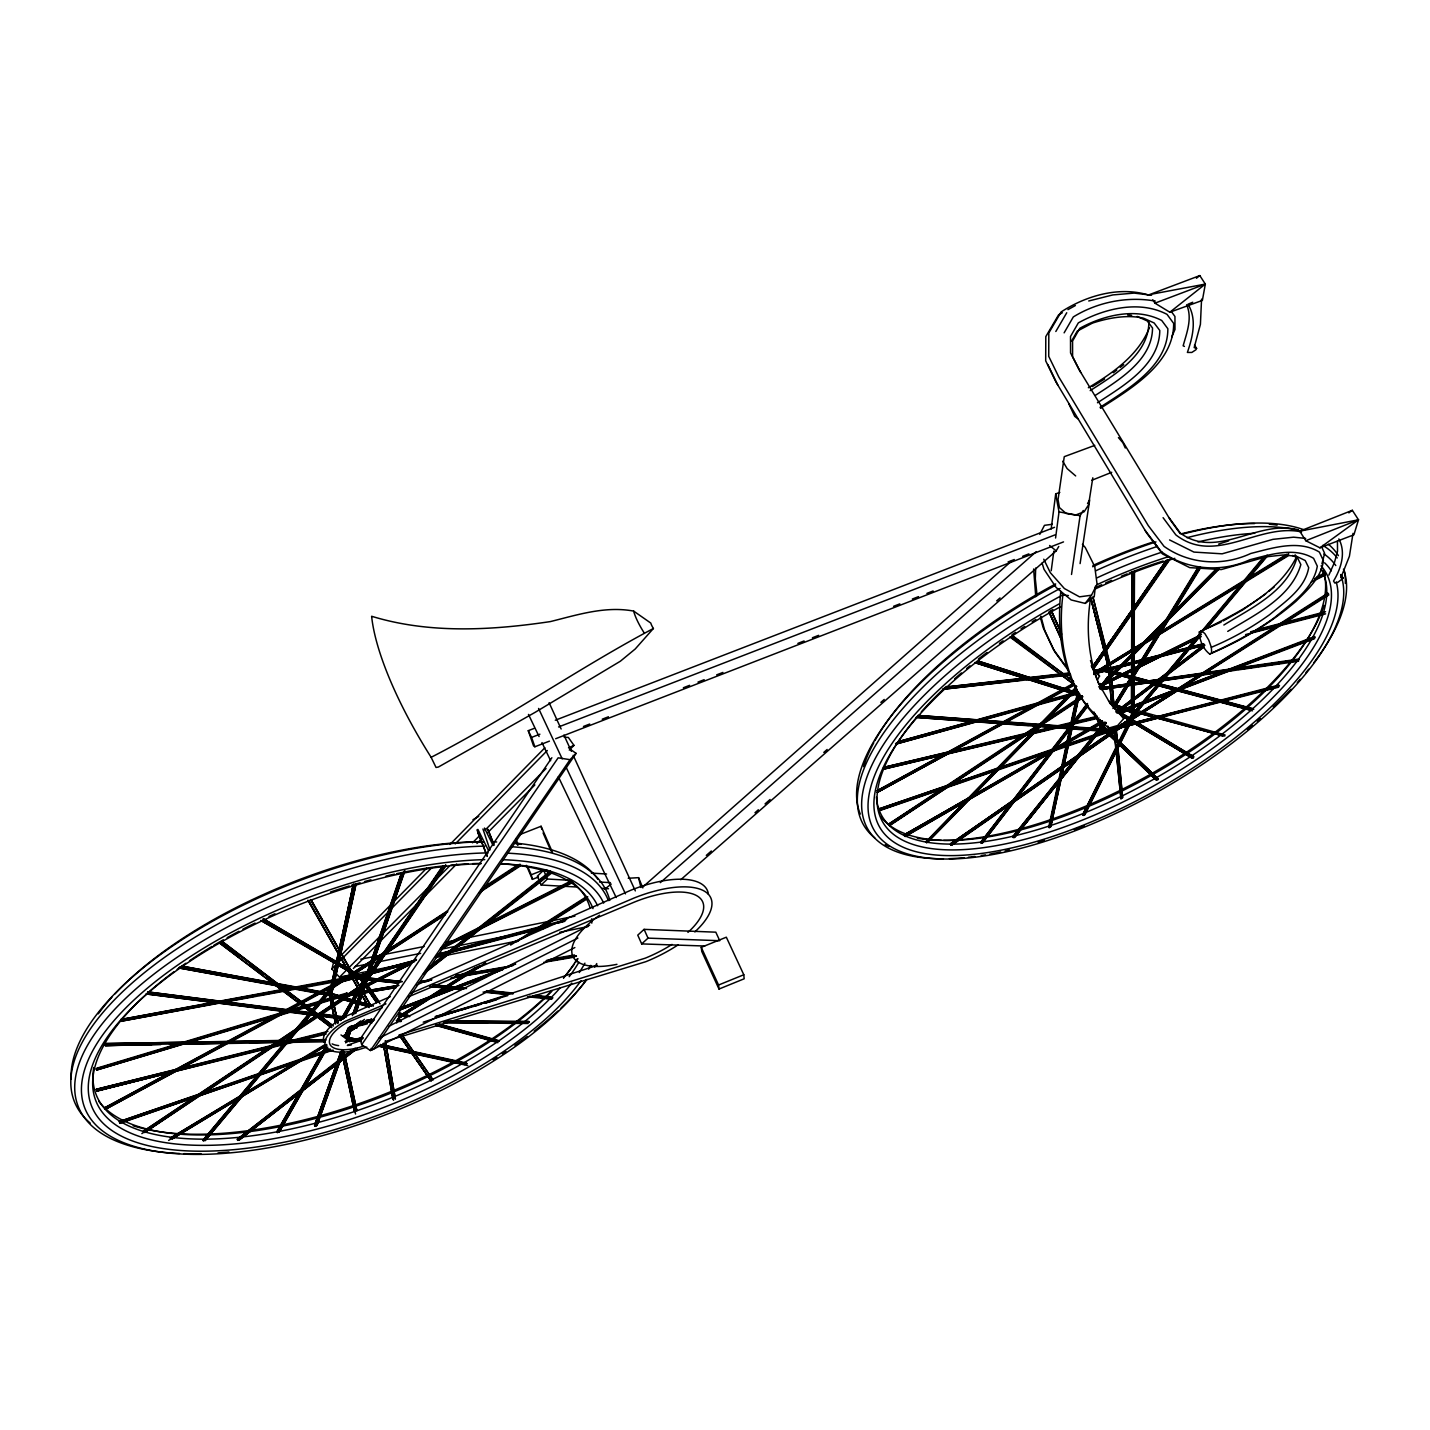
<?xml version="1.0" encoding="UTF-8"?>
<svg xmlns="http://www.w3.org/2000/svg" width="1430" height="1430" viewBox="0 0 1430 1430"><rect width="100%" height="100%" fill="white"/><g stroke="black" fill="none" stroke-linecap="round" stroke-linejoin="round"><path stroke-width="1.5" d="M1132.149 716.805L1132.167 571.589L1132.149 716.805L1133.847 715.608L1134.49 570.963M1134.276 572.232L1133.847 715.608L1133.078 715.036M1131.917 572.822L1131.362 716.233L1131.827 715.357M1133.275 690.511L1134.24 572.34M1033.622 568.997L1035.767 596.685M355.123 1026.4L356.696 1028.045L355.123 1026.4L349.403 1029.868M1035.678 568.05L1035.32 578.81L1037.09 595.577M346.024 1038.234L350.654 1028.188L345.72 1042.899L349.867 1032.943L347.579 1033.032L346.042 1038.269L347.579 1033.032L349.867 1032.943L346.829 1042.291M1097.275 716.43C1063.187 685.22 1056.252 635.242 1060.81 591.359L1062.901 595.005C1056.788 643.053 1067.727 697.983 1108.929 728.031L1117.634 725.528L1123.801 718.521L1108.536 700.664M282.747 1012.315L96.704 1068.246L97.061 1070.194L96.168 1069.014L285.821 1011.993M341.234 995.834L341.591 997.067L358.948 993.832M1353.012 533.354L1349.419 556.252L1340.875 577.684L1343.235 578.203L1338.033 582.189L1334.78 583.011L1333.546 581.063C1341.018 568.604 1346.202 552.641 1338.855 538.931M1095.416 586.246L1094.218 596.811L1085.173 603.406L1071.177 599.957L1056.109 587.444L1044.025 569.319L1042.077 563.045M1094.754 445.391L1064.26 456.671L1058.039 499.66L1059.416 507.561L1066.119 513.459L1075.575 515.05L1084.155 511.743L1088.57 504.79L1092.806 477.799M1051.175 529.046L1055.697 493.922L1059.844 492.331M1051.229 570.713L1053.839 551.104M1055.572 538.02L1059.022 511.886L1055.697 493.922M1090.643 598.044C1085.96 626.966 1087.962 657.282 1099.223 684.523M1071.517 574.467L1080.097 515.712L1083.279 510.492M1107.499 670.116L1107.66 668.99M1080.097 563.599L1089.66 500.071L1087.533 503.539M1169.829 312.223L1205.329 284.087L1149.506 294.598L1199.806 275.579L1205.329 284.087L1202.38 300.407L1169.829 312.223L1154.957 303.16L1152.777 299.746M1049.209 827.63L1077.469 694.676L1049.209 827.63L1050.746 826.665L1079.543 694.265M335.585 1023.934L328.489 990.311L330.777 989.9L338.231 954.847M339.643 948.304L353.174 885.081L339.071 949.735M1069.211 731.016L1048.887 826.308M1070.158 726.637L1077.684 691.709M1068.567 743.725L1050.746 826.665L1055.304 802.194M1069.497 739.364L1078.881 695.713M338.124 954.042L330.133 990.704L353.639 884.008L330.33 993.671L354.908 884.437M339.786 958.118L331.671 993.564L339.929 957.796M340.715 953.81L355.677 884.83L345.56 929.732M340.894 953.435L356.159 883.812M1056.252 797.851L1058.182 789.146M1059.147 784.802L1060.577 778.278M1061.543 773.934L1068.264 743.493M1069.211 739.149L1078.81 695.659M330.777 989.757L338.016 957.492M340.411 946.731L342.342 938.134M343.307 933.826L345.238 925.228M334.03 981.087L335.943 972.525M336.908 968.253L338.839 959.691M342.682 942.567L344.594 934.005M1121.031 711.604L1120.083 712.515L1119.815 710.656L1315.189 637.047L1121.031 711.604L1120.53 710.674L1314.438 636.565M1296.617 556.699C1277.955 594.54 1235.359 613.881 1199.305 632.006C1199.484 640.247 1203.041 648.934 1209.655 654.028C1240.954 640.98 1270.376 623.373 1296.081 601.226C1307.61 589.75 1321.302 577.809 1323.411 560.703L1319.389 552.087C1298.476 539.378 1272.629 548.048 1250.767 553.481C1222.668 566.512 1189.456 564.421 1164.038 546.367L1148.272 525.614L1058.754 376.912L1048.726 356.338L1048.816 332.94L1061.131 311.937C1086.335 295.599 1119.207 286.072 1148.63 295.063M345.506 976.44L339.5 977.19L331.921 969.04L333.333 963.284L337.998 958.529M1321.91 563.867L1324.645 553.339L1322.107 547.869M919.526 715.572L1111.736 730.194L1110.627 731.82L916.076 717.395L1028.51 725.403M362.755 1037.465L356.356 1039.324L355.873 1041.04L355.73 1039.145L362.773 1037.483M1299.745 531.156L1358.5 519.805L1353.924 534.766L1319.944 547.815L1305.804 540.719L1299.745 531.156L1352.333 510.313L1358.5 519.805L1319.944 547.815M1121.477 725.743L1122.014 727.477L880.058 810.47L879.468 808.451M345.828 1037.358L345.792 1035.856L347.776 1036.589L345.828 1037.358L349.403 1026.865M354.39 1012.172L401.562 873.569L353.103 1013.62M352.388 1015.604L401.508 872.693M356.41 1011.385L404.654 870.638M356.428 1011.511L404.69 871.496M1125.821 721.989L1127.394 723.365L1198.805 637.315M356.57 1008.668L404.654 870.62M315.101 1126.357L341.627 1050.853L315.101 1126.357L342.556 1051.247M316.316 1126.322L342.771 1051.247M315.172 1124.695L340.948 1051.783M340.823 1051.962L314.546 1125.535L340.787 1052.802M343.146 1051.872L316.977 1125.428L343.111 1052.695M348.384 1037.143L349.867 1032.943M316.423 1124.623L343.021 1051.694M121.246 1019.125L121.908 1021.395L120.871 1020.09M1157.746 779.958L1158.157 778.957L1103.174 726.654M1149.488 327.506C1138.691 355.015 1112.826 373.105 1088.337 387.727M105.177 1044.418L105.606 1043.471L325.879 1040.218L105.194 1045.562L105.177 1044.418L122.926 1044.132M1171.653 337.087L1174.977 329.508L1174.942 316.477L1171.474 311.722M1110.717 674.763L1090.607 597.561L1109.966 674.048L1112.433 673.387L1111.932 674.424M330.902 1050.12L119.977 1123.337L119.423 1121.209M1083.422 815.386L1132.399 715.411L1082.742 814.689L1083.422 815.386L1084.548 815.207L1135.492 713.07L1133.221 712.426L1135.492 713.07M1128.377 722.275L1082.742 814.689L1084.298 813.634L1118.332 745.942M1131.809 720.112L952.04 844.683L950.718 843.557L950.932 845.005L1075.396 758.526M1085.173 603.406L1091.483 595.22L1097.06 584.101L1094.737 566.566L1085.227 547.44L1082.421 544.312M1123.319 736.003L1131.327 720.077M1133.329 716.09L1135.331 712.104L1084.977 814.331L1084.298 813.634M1106.713 730.265L1118.761 726.654L1108.035 729.389L1107.946 731.302L1106.713 730.265L1115.275 728.085M260.85 920.491L365.079 980.211L365.633 979.121L263.138 918.704L364.954 978.352M365.079 980.211L365.633 979.121L263.227 919.865M1039.789 534.373L1044.472 525.328L1052.337 524.274M1194.479 345.059L1196.606 348.384L1195.855 349.796L1191.833 352.441L1187.383 352.441C1192.62 337.212 1197.16 319.301 1188.008 304.215L1192.745 302.248M1102.727 729.55L1102.905 731.123L1104.657 729.783L1100.135 719.701M351.673 1030.494L362.13 1022.253C360.861 1024.649 348.294 1032.853 351.029 1029.636M1097.632 679.482L1099.527 676.068L1091.179 665.88M277.384 1132.739L326.916 1045.294M341.216 1020.037L362.076 982.303L364.203 982.499M276.741 1132.06L325.969 1045.67M340.197 1020.698L362.076 982.303M327.095 1047.743L279.1 1132.203L327.774 1047.1M345.649 1015.121L353.281 1001.679M355.462 997.854L359.842 990.168L345.291 1015.371M344.362 1018.106L364.257 983.304L362.13 983.107L341.073 1019.858M1071.428 341.305L1077.255 331.117L1092.431 323.108A101.762 50.139 -32.1 0 1 1143.66 318.264L1154.135 322.966L1159.784 330.473C1159.462 364.972 1123.301 386.046 1097.454 402.76M1117.634 744.78L1122.586 797.672L1120.959 798.762L1114.953 740.508M276.776 1132.042L325.557 1046.939M278.528 1131.434L302.999 1088.891M305.233 1085.013L323.037 1054.071M1064.117 332.85L1073.322 316.924C1097.507 302.052 1127.305 296.099 1155.315 301.087M1055.823 331.492L1066.744 312.741M680.751 879.718L1056.18 550.872L1058.772 546.457M1112.915 708.511L1198.715 567.603M1113.362 705.92L1198.376 566.87M1115.579 706.027L1200.449 567.013M1114.453 707.993L1200.7 567.656M349.921 1039.86L349.814 1041.612L351.101 1039.503M1113.38 706.009L1198.608 567.513M1117.241 701.63L1131.291 678.857M1134.794 673.173L1189.814 583.994M1192.155 580.205L1200.342 566.924M361.808 986.468L443.3 866.062L368.797 974.545M368.69 974.617L442.084 866.848M364.972 983.876L445.66 865.186M569.587 748.802L576.076 753.36L374.159 1048.637L370.442 1050.567L361.719 1044.669L360.128 1039.11L551.873 757.739M364.99 983.876L445.57 866.276M361.719 1044.669L558.147 757.828L570.052 759.67L576.076 753.36M362.487 983.733L365.007 980.068M370.442 1050.567L570.052 759.67M365.651 981.194L431.896 885.116M434.398 881.488L445.642 865.168M1093.861 666.773L1167.792 559.577M1092.538 666.791L1131.934 609.984M1134.473 606.32L1166.254 560.489M1091.966 667.774L1166.326 560.417M1093.021 669.455L1130.755 614.882M1133.275 611.236L1168.507 560.31M1092.502 666.97L1131.791 610.682M1134.33 607.053L1164.753 563.474M1093.181 669.347L1130.236 616.276M1132.792 612.63L1171.116 557.718M1092.163 667.667L1167.649 559.648M1093.664 666.97L1103.799 652.491M1106.337 648.88L1130.433 614.507M1132.953 610.896L1168.453 560.256M1092.752 668.65L1168.882 560.006M1118.403 713.445L1124.874 711.908L1124.749 709.709M981.284 843.182L982.553 842.771L980.891 841.984L981.284 843.182L1087.622 704.132M1099.742 688.295L1107.553 677.051L1109.287 677.355M350.636 976.279L332.439 987.54L447.697 911.875M1049.477 752.734L980.587 842.52L1049.62 753.11M1052.176 749.231L1071.088 724.581M1073.787 721.06L1087.283 703.453M1100.796 685.864L1107.553 677.051M1013.566 802.302L982.553 842.771L1014.978 800.711M1017.606 797.01L1087.712 705.508M1105.247 682.646L1107.946 679.125L1105.229 682.611M1052.337 749.606L1087.515 704.025M1101.064 686.507L1107.821 677.731L1109.573 678.034L1101.458 688.563M1017.677 797.207L1087.944 706.08M981.856 842.109L1011.689 803.553M1017.105 796.546L1049.638 754.468M1052.355 750.965L1087.604 705.401M354.175 992.688L358.144 990.686L353.8 993.171L352.692 991.634L353.8 991.687M1076.772 759.133L1014.817 836.908L1105.748 723.795M1080.901 753.95L1104.3 724.563L1080.74 753.735M1103.656 722.847L1012.672 836.943L1105.14 722.061L1013.262 837.694L1106.194 722.525L1014.335 837.676M1014.227 836.139L1072.411 764.031M1103.209 670.044L1104.854 669.133L1103.317 671.028L1103.209 670.044L1109.662 671.796M1126.429 723.187L1200.449 634.223M1204.721 629.075L1264.513 557.217L1125.642 722.508L1264.049 556.52M1208.779 625.339L1267.195 555.215L1208.404 625.017M203.453 1141.176L284.677 1043.757M287.537 1040.325L308.916 1014.692M311.758 1011.278L331.724 987.344L287.305 1040.057M286.375 1043.328L205.008 1140.729L286.483 1043.829M289.235 1039.914L310.65 1014.281L300.461 1026.043M284.32 1042.971L202.792 1140.407L284.427 1043.471M287.18 1039.556L291.488 1034.426M294.348 1031.012L332.958 984.859M1127.573 722.847L1199.001 637.637M1207.563 627.413L1267.57 555.841M289.343 1040.414L310.775 1014.907M313.635 1011.511L336.515 984.305M1126.786 722.15L1132.506 715.34M1136.814 710.227L1161.16 681.252M1165.45 676.14L1198.376 636.94M204.347 1139.978L235.914 1102.566M240.204 1097.471L258.866 1075.36M263.174 1070.266L286.125 1043.042M288.985 1039.646L297.601 1029.439M1131.255 709.691L1130.433 710.656L1129.039 709.602L1130.969 708.69L1225.099 734.984M653.403 628.485L635.206 649.005L620.37 661.214L535.124 712.337L438.384 767.034L436.043 767.463L431.127 757.31A190.154 57.45 56.3 0 1 371.621 616.259C429.286 633.955 491.384 630.38 550.389 621.585C577.559 614.828 605.426 605.784 633.669 611.093L650.811 623.087A7.776 1.77 56.6 0 0 653.403 628.485C577.809 668.525 507.4 718.218 431.127 757.31M346.9 993.028L347.204 995.209L346.9 993.028L291.291 1009.741M179 967.931L179.93 966.93L337.677 995.119L336.193 996.692L180.055 968.164L276.383 985.413M926.586 842.645L1075.503 688.67L925.889 841.948L926.586 842.645L971.042 797.547M977.244 791.13L998.98 768.697M1002.073 765.479L1033.121 733.411M1036.214 730.212L1070.355 694.944M1036.232 728.085L925.889 841.948L927.587 842.431L971.149 797.726M1039.342 724.885L1076.647 686.4M977.369 791.326L999.141 768.983M1002.251 765.783L1076.915 689.135M926.872 841.734L962.73 805.019M968.968 798.619L998.587 768.303M1001.697 765.104L1023.523 742.76M1028.188 737.969L1032.871 733.179M1035.981 729.979L1068.711 696.464M341.109 955.347L426.658 868.207M449.985 844.433L544.866 747.783M331.921 969.04L431.806 867.688M455.223 843.932L547.315 750.5M353.335 968.521L456.617 864.077M476.959 843.503L481.642 838.749M487.916 832.421L534.856 784.945M569.283 750.124L573.966 745.37L568.353 737.451L564.153 737.201M1106.141 681.538L1217.323 568.943L1105.533 680.698L1106.141 681.538L1160.981 627.019M339.5 977.19L449.038 866.526M472.508 842.806L480.337 834.905M485.038 830.169L546.063 768.5M1138.53 647.379L1105.533 680.698L1107.624 680.948L1161.035 627.359M1141.676 644.197L1168.381 617.224M1171.527 614.042L1217.091 568.032M1164.109 623.837L1219.039 568.318M1164.163 624.213L1219.147 569.051M1107.017 680.108L1130.665 656.459M1135.384 651.723L1218.914 568.139M547.922 870.441L543.579 870.191L537.34 876.215L541.148 885.027L575.933 886.957M541.148 885.027L547.404 879.021L569.122 880.272M356.267 1039.199L349.742 1037.751L348.92 1039.717L347.758 1038.394L348.688 1037.537L354.068 1038.698M641.677 943.907L648.022 938.134L719.755 940.708L715.804 932.181L644.09 929.357L637.762 935.149L641.677 943.907L704.74 946.017M1157.46 778.331L1104.317 726.815L1102.387 728.531L1155.94 779.672L1106.963 732.106M643.25 886.6L1011.099 561.472M660.32 882.632L1036.285 551.623M706.313 855.39L711.336 850.993M754.986 812.74L758.347 809.791M765.05 803.91L770.091 799.495M823.805 752.412L827.148 749.481M880.862 702.398L884.223 699.449M996.674 600.886L1000.035 597.955M1265.621 593.968L1242.509 610.056L1223.15 620.96M1269.036 591.18L1274.184 587.015M1196.427 278.26L1199.806 275.579M350.582 1030.422L364.507 1019.393M425.443 971.095L550.782 871.764L428.535 967.806M424.781 972.615L548.369 874.749L497.712 914.485M428.41 967.556L550.461 871.067M423.155 974.223L552.159 872.675M1113.327 372.783L1116.794 370.066M1120.262 367.349L1123.712 364.65M434.845 963.838L494.226 917.22M355.23 1048.262L237.612 1140.407L356.016 1048.833M350.225 1051.157L237.076 1139.513L351.619 1050.853M355.301 1049.084L239.239 1139.871L357.071 1048.494L239.239 1139.871M604.568 889.281L611.218 884.08M238.739 1138.977L355.212 1048.905M1116.687 712.533L1204.936 645.18M1203.542 646.932L1117.098 712.855L1203.774 647.182M1202.559 645.824L1116.008 711.729L1202.791 646.074M1116.437 712.069L1203.148 646.485M1348.848 512.87L1352.333 510.313M361.164 1040.79L345.059 1041.469M1082.653 753.449L1126.197 723.044L1117.08 729.318M1128.449 719.969L950.414 844.147L1130.254 718.682L1131.648 719.254L1130.862 718.539M950.718 843.557L1075.235 758.258M1082.528 753.217L1113.452 731.838M1131.219 720.255L1130.433 719.558L950.932 845.005L1130.433 719.558L1131.219 720.255L951.737 845.255M1209.655 654.028C1232.267 643.5 1254.736 632.239 1274.899 617.313C1291.594 603.263 1313.24 589.231 1317.316 566.173L1313.58 558.326C1294.132 546.671 1270.215 554.661 1249.909 559.72C1221.131 572.912 1187.24 570.016 1161.321 551.73L1145.108 530.387M141.838 1133.633L356.785 988.255L143.089 1131.523L357.089 988.934L358.251 989.918L322.966 1013.495M203.453 1093.021L144.609 1132.56L274.667 1045.741M207.136 1090.554L273.344 1046.081M284.391 1038.663L315.655 1017.66M323.001 1012.726L341.395 1000.356L322.912 1012.583M346.918 996.656L354.282 991.723L346.882 996.621M283.944 1039.538L317.389 1017.213M144.019 1131.684L193.819 1098.526M199.342 1094.844L265.748 1050.639M269.43 1048.19L273.112 1045.723M280.495 1040.825L315.53 1017.481M1082.081 695.856L888.709 824.109L941.262 790.325M949.145 786L889.782 825.539L888.888 824.324L1082.564 696.374L889.496 825.146L949.288 786.16M956.581 781.048L1027.08 734.091M1030.798 731.624L1080.901 698.251M956.742 781.227L1027.419 734.466M1031.137 731.999L1081.366 698.77M944.998 787.859L1021.288 737.487M1030.601 731.356L1047.332 720.291M1051.068 717.842L1080.83 698.18M447.465 910.91L339.411 981.677L447.501 911.482M484.734 886.511L518.268 864.56M481.159 889.907L520.198 864.274L482.911 888.477M354.354 973.848L445.499 914.074M480.838 890.908L519.894 865.293M333.887 987.272L350.636 976.368M354.354 973.955L445.534 914.628M479.014 892.838L519.948 866.205M344.594 979.032L350.189 975.385M353.925 972.972L443.425 914.878M482.589 889.46L518.018 866.473M398.362 1016.659L475.082 967.735M510.635 945.051L585.478 897.325M398.952 1017.534L479.336 966.126M522.343 938.634L587.766 896.807L516.516 941.923M397.665 1018.947L431.306 997.461M435.042 995.083L485.485 962.855M535.928 930.626L586.372 898.38L535.767 930.394M1142.659 711.568L1326.397 595.488L1117.027 728.996L1328.542 593.665L1133.346 717.02L1327.934 593.093M1129.557 719.344L1116.401 728.156M398.434 1016.748L477.155 966.877M399.006 1016.98L421.493 1002.752M427.105 999.195L468.325 973.097M473.956 969.54L479.568 965.983M524.524 937.508L528.278 935.131M397.719 1019.054L485.7 963.212M534.373 932.306L586.783 899.041M1129.593 719.379L1116.455 727.691L1117.08 728.531M1120.155 725.779L1125.785 722.222M1135.152 716.305L1138.906 713.928M1117.027 728.996L1328.881 594.88M1092.306 386.601L1104.621 379.022M1090.196 390.622C1114.596 374.821 1148.701 354.765 1148.862 322.179M1095.541 395.234C1119.404 379.665 1152.401 359.788 1152.526 327.971L1147.182 320.91L1137.225 316.441M1286.642 554.304L1093.771 672.976L1288.752 553.911L1094.254 673.905L1202.326 645.806M1151.74 638.978L1095.076 673.888L1153.706 638.066M1157.406 635.492L1238.612 585.46M1242.384 583.136L1287.715 555.215L1242.241 582.868M1100.063 407.318C1127.68 389.353 1168.096 366.026 1167.845 328.721L1161.714 320.463C1136.028 307.218 1103.96 315.047 1079.811 328.292L1072.572 341.037L1072.589 356.606L1080.723 372.479M1100.492 408.319C1130.379 388.924 1173.976 363.721 1173.655 323.377L1167.023 314.35C1139.227 299.853 1104.443 308.505 1078.327 322.876L1070.516 336.497L1070.552 352.924L1078.899 369.315L1170.652 520.449L1180.304 533.783M1100.278 669.526L1143.821 642.946M1147.611 640.64L1238.452 585.192M1157.478 635.76L1238.773 586.032M1242.563 583.726L1287.929 555.966M168.633 1140.407L326.558 1044.633M345.577 1033.086L355.105 1027.312L345.56 1033.032M303.41 1059.433L172.029 1138.995L326.183 1045.419M307.218 1057.11L326.255 1045.58M349.099 1031.745L356.731 1027.133L343.361 1036.053M324.61 1044.847L170.116 1138.28L326.487 1044.472M1109.126 670.17L1094.987 672.189M1102.423 720.72L904.135 835.156L905.226 836.532L1088.105 730.516L904.368 834.691L1102.584 721.471L904.564 836.067M1099.652 723.848L1091.966 728.281L1099.616 723.777M472.973 819.676L478.71 816.405M1103.656 722.365L905.458 836.067L905.029 835.156M1223.848 625.017C1251.25 608.161 1287.25 591.341 1296.796 558.147L1295.133 554.786M1227.727 631.399C1255.147 614.525 1291.165 597.758 1300.853 564.582L1297.546 557.897L1292.523 555.466M1112.486 706.277L1131.559 712.337L1132.935 710.656L1111.217 703.399M1062.347 312.741L1058.629 314.797L1045.795 336.622L1045.688 360.825L1055.894 381.864L1146.824 533.247L1162.501 553.946L1189.706 567.621L1221.274 569.569L1266.033 556.842L1283.032 554.983L1296.42 556.252L1305.233 560.542L1308.7 567.656C1304.982 588.838 1284.998 601.673 1269.715 614.614C1251.536 627.645 1231.999 638.727 1211.335 647.307L1211.675 652.652M1067.924 309.649L1075.378 305.537M1074.27 683.88L877.269 792.345L949.306 752.877M957.081 748.605L1056.377 694.211M1073.68 683.272L876.876 790.879L1074.198 683.79M1095.112 671.546L1099.009 669.419M877.269 792.345L953.399 750.947M957.296 748.82L1004.146 723.348M1008.061 721.221L1074.413 685.131M1093.932 674.513L1099.795 671.331M105.159 1108.858L104.569 1107.571L105.159 1108.858L175.819 1070.534M179.751 1068.389L340.715 981.105L228.55 1041.326M176.283 1070.873L105.659 1109.162L178.357 1070.033M186.079 1065.564L227.281 1043.239M233.162 1040.057L280.244 1014.531M290.058 1009.223L297.905 1004.968M301.819 1002.841L335.174 984.769L301.712 1002.662M878.646 790.379L943.067 755.433M952.827 750.142L1025.024 710.978M1030.887 707.796L1038.698 703.578M1044.543 700.396L1056.252 694.05M346.936 978.388L346.203 977.226L104.587 1107.892L171.493 1071.964M175.425 1069.854L224.617 1043.435M184.256 1066.852L227.477 1043.596M231.41 1041.469L286.429 1011.868M290.362 1009.741L347.186 978.835M105.087 1108.196L120.817 1099.759M124.75 1097.65L136.547 1091.322M140.48 1089.213L168.007 1074.431M183.737 1065.994L189.636 1062.83M193.568 1060.703L211.265 1051.211M215.197 1049.102L226.995 1042.774M230.927 1040.665L274.185 1017.445M289.915 1008.99L297.78 1004.772M353.067 992.635L414.629 961.335M440.44 948.197L571.517 881.559L444.194 945.588M409.784 964.446L364.096 987.647L409.802 964.66M441.548 948.304L465.394 936.203M481.267 928.142L558.719 888.799M562.687 886.779L570.642 882.739L562.669 886.707M416.327 959.369L362.63 986.593L416.344 959.602M444.176 945.248L569.462 881.72M441.584 948.644L471.382 933.629M479.318 929.625L572.697 882.56M389.121 1026.114L589.625 925.192M378.753 1038.359L577.881 938.044M574.86 947.554L372.372 1049.745L371.067 1048.422M363.756 986.7L373.695 981.695M379.665 978.692L405.53 965.697M443.318 946.696L451.272 942.692M461.229 937.705L469.183 933.701M483.108 926.712L558.701 888.709M1098.669 686.9L1199.824 636.332M1314.885 578.81L1324.806 573.859L1314.849 578.757M1190.332 641.641L1101.136 686.203L1191.244 641.534M1315.243 579.275L1325.145 574.324L1315.207 579.204M1201.468 634.491L1100.26 684.952L1199.609 635.796M1316.583 577.094L1324.52 573.126M1195.248 639.55L1201.254 636.582M1311.364 581.992L1325.378 575.039M1106.695 682.325L1176.193 647.951M1186.131 643.035L1194.068 639.121M349.832 1033.997L347.526 1034.069M1122.514 716.233L1192.495 758.347L1193.514 757.864M568.497 747.872L573.966 745.37M1199.305 632.006L1221.22 622.05M1224.795 736.039L1131.47 711.193L1222.99 735.95L1156.799 717.377M390.265 996.638L343.415 1017.374A40.541 16.481 -21.4 0 0 324.145 1042.256M416.756 984.93L630.719 890.282A77.881 31.764 -24.3 0 1 708.422 894.34M385.957 1003.878L344.934 1021.378A40.576 16.427 -21.4 0 0 325.557 1046.081A40.576 16.427 -21.4 0 0 358.304 1049.727L366.813 1047.118M410.571 993.367L634.169 897.986A77.989 31.603 -24.3 0 1 704.078 890.979A77.989 31.603 -24.3 0 1 694.855 931.895M382.024 1007.864L347.079 1022.521A35.857 14.532 -21.4 0 0 329.955 1044.347A35.857 14.532 -21.4 0 0 358.894 1047.582L363.131 1046.242M408.748 996.674L634.866 901.883A68.926 27.921 -24.3 0 1 696.911 895.788A68.926 27.921 -24.3 0 1 687.937 932.396M719.004 989.042L718.557 985.02L743.797 974.76L726.333 937.204L701.254 947.321L701.773 951.451L719.004 989.042L744.154 978.799L743.797 974.76M1091.751 480.301L1111.754 472.293M1305.804 540.719L1358.5 519.805M538.502 876.965L532.407 879.361L531.245 874.785L543.472 869.958M518.822 834.977L541.094 826.254L552.481 852.298M583.476 726.458L589.714 724.045M602.209 719.201L608.447 716.788M683.379 687.759L689.618 685.327M697.947 682.11L704.186 679.697M716.68 674.853L722.919 672.44M797.851 643.393L804.089 640.98M812.419 637.762L818.657 635.331M893.589 606.302L899.827 603.889M912.322 599.045L918.561 596.632M926.89 593.396L933.129 590.983M1008.061 561.954L1014.299 559.523M1022.629 556.306L1028.885 553.893M534.498 728.263L528.26 730.676L533.533 745.817L534.856 746.782L549.424 741.133M555.662 738.72L1063.527 541.899M361.933 1024.077L361.45 1023.076L371.854 1019.072L361.039 1022.933L361.969 1024.917L374.41 1019.233M399.381 1009.562L503.396 969.254M486.254 976.476L398.97 1010.277L486.54 976.797M555.305 720.237L1054.571 527.312M528.26 730.676L531.585 737.397L539.897 734.198M558.594 726.958L1055.161 534.838M515.354 963.677L400.972 1007.828L515.712 964.07M402.742 1007.846L438.134 994.315M444.373 991.937L486.021 976.011M494.351 972.829L502.681 969.629M1314.706 638.62L1120.083 712.515L1313.956 638.138L1146.753 701.308M1154.957 303.16L1205.329 284.087M1127.948 708.404L1140.496 703.667M119.494 1122.693L330.33 1049.817M1058.45 747.175L879.611 808.719L1107.142 731.195M1062.669 745.727L1119.476 726.172M879.897 809.738L1105.068 731.981M879.933 810.184L1104.872 732.571M1111.182 730.39L1119.583 727.495L1113.273 729.64M330.187 1048.941L119.226 1121.638L302.838 1059.004M120.191 1122.89L333.101 1050.085M347.848 1045.044L360.503 1040.718M879.629 809.183L1092.216 736.79M1098.544 734.645L1104.854 732.5M307.075 1057.556L330.276 1049.638M119.906 1121.835L326.63 1051.372M423.226 1022.164L597.365 965.304M1218.664 544.079L1228.656 540.88M399.202 1034.98L645.27 958.154A68.926 27.921 -24.3 0 0 672.011 944.408M385.993 1041.237L645.877 961.675A77.989 31.603 -24.3 0 0 677.999 944.926M97.133 1069.3L288.056 1011.618M292.292 1010.331L347.454 993.671L292.203 1010.098M186.347 1042.953L96.579 1070.051L185.775 1043.417M190.619 1041.666L288.931 1011.993M297.494 1009.401L303.893 1007.471M308.183 1006.184L327.416 1000.374L308.111 1006.023M333.816 998.444L342.378 995.852L333.798 998.39M190.029 1042.148L291.97 1011.689L296.51 1012.351M296.225 1010.42L347.204 995.209M96.168 1069.014L121.854 1061.364M126.126 1060.095L164.665 1048.655M168.954 1047.368L175.372 1045.473M181.789 1043.56L207.493 1035.928M211.765 1034.641L288.842 1011.743M293.132 1010.474L303.821 1007.292M435.274 1016.533L507.811 995.584M356.731 1040.343L363.131 1038.484M435.739 1017.427L478.442 1005.022M484.842 1003.163L491.259 1001.304M435.489 1016.748L499.66 998.462M445.248 1014.442L455.92 1011.403M460.192 1010.188L466.609 1008.347M475.153 1005.916L481.57 1004.092M485.843 1002.877L496.514 999.838M895.538 743.511L974.491 721.453M978.763 720.255L1074.788 693.407L976.368 720.273M977.548 721.292L896.556 743.904L977.852 721.524M983.929 719.505L1073.447 694.515L1037.09 704.364M971.81 721.238L899.345 741.348L972.096 721.453M976.064 720.041L1040.003 702.309M1044.258 701.129L1069.837 694.015M1074.091 692.835L1078.363 691.655M982.124 720.345L1076.236 694.408M900.4 741.759L975.153 721.31M979.425 720.13L1032.817 705.526M341.591 981.123L414.539 961.443M436.007 955.651L564.743 920.92M341.788 981.892L410.356 963.105M438.224 955.58L442.514 954.436M448.931 952.702L532.55 930.161M536.84 929L543.275 927.266M416.47 959.888L354.247 976.601L414.396 960.674M437.938 954.114L566.673 919.526M438.009 954.4L564.725 920.777M341.752 981.588L410.41 963.302M436.15 956.438L442.585 954.722M449.038 953.024L532.711 930.715M537.001 929.572L547.726 926.729M354.408 977.101L369.423 973.133M373.713 971.989L397.308 965.733M401.616 964.589L414.486 961.175M444.516 953.202L532.496 929.875M536.786 928.749L541.076 927.605M558.236 923.047L564.671 921.349M1094.665 673.137L1203.899 644.429M1251.018 632.06L1323.858 612.916L1250.946 631.72M1094.182 673.852L1202.147 645.52M1251.804 632.471L1273.397 626.805M1279.868 625.107L1323.054 613.774L1279.814 624.892M1103.048 669.866L1202.416 643.893M1256.416 629.772L1325.538 611.718M1108.429 730.373L1279.493 685.631L1123.051 725.564M1111.378 730.122L1158.354 717.86M1162.626 716.734L1277.937 686.615L1123.837 725.904M1245.584 634.598L1273.701 627.305M1278.027 626.179L1325.61 613.845M1123.176 725.457L1278.76 685.077M1102.977 669.919L1203.774 643.893M1098.258 671.707L1122.032 665.594M1126.357 664.467L1143.642 660.017M1147.968 658.89L1160.946 655.548M1169.579 653.331L1202.004 644.966M1258.203 630.469L1273.326 626.572M1107.106 731.248L1278.635 687.169M1088.731 300.979L1112.862 294.92L1134.133 293.096L1151.597 295.224M96.579 1090.375L96.436 1088.981L96.811 1091.197L325.933 1032.764M367.027 1022.432L349.724 1026.776L366.867 1021.663L367.26 1023.844L347.794 1028.671M284.642 1042.22L96.382 1089.285L325.897 1032.585M291.13 1040.593L327.917 1031.405M308.719 1037.733L96.865 1090.893L326.147 1034.033M313.045 1036.643L321.696 1034.462M96.668 1089.785L284.892 1043.364M300.032 1039.628L308.683 1037.483M313.009 1036.428L321.661 1034.283M883.686 768.464L1097.114 717.091L883.454 767.445L1049.352 727.745M1057.968 725.689L1096.756 716.412M1118.296 711.246L1122.604 710.227M1057.735 727.316L883.311 769.233L1098.991 718.039M1062.043 726.279L1081.42 721.614M1085.727 720.577L1094.343 718.504M1124.481 711.264L1120.173 712.301L1124.874 711.908M885.224 767.696L960.656 749.91M964.982 748.891L990.847 742.778M995.155 741.777L1021.02 735.663M1025.328 734.645L1051.193 728.549M1061.972 726.011L1081.366 721.435M1085.692 720.416L1094.308 718.378M341.609 976.708L350.332 974.938M354.694 974.044L404.851 963.838M435.381 957.617L518.25 940.761M559.666 932.324L588.016 926.551M360.789 959.208L380.469 955.258M384.831 954.382L424.156 946.481M446.017 942.084L574.914 916.165M354.998 966.573L420.652 953.363M440.333 949.395L532.246 930.876M536.607 930L543.186 928.678M122.283 1020.43L218.683 1002.341M223.062 1001.518L356.714 976.44L121.961 1019.304L356.106 975.743M217.485 1003.163L121.192 1021.217L219.934 1003.056M226.244 1001.536L254.683 996.192M259.062 995.369L270.02 993.332M274.381 992.509L285.339 990.454M289.7 989.632L294.08 988.809M298.459 987.987L315.976 984.716M320.356 983.894L324.717 983.071M329.097 982.249L340.036 980.194L329.061 982.106M226.512 1001.84L351.583 978.817M127.449 1018.893L131.828 1018.088M142.785 1016.104L147.165 1015.3M158.122 1013.298L169.08 1011.296M173.459 1010.492L184.416 1008.508M188.814 1007.703L193.193 1006.899M197.572 1006.094L208.53 1004.092M221.686 1001.697L245.781 997.3M250.161 996.496L254.558 995.709M258.937 994.905L269.895 992.903M274.274 992.098L285.231 990.114M304.947 986.503L315.905 984.501M320.302 983.715L324.681 982.911M341.663 996.192L396.628 986.646M418.615 982.821L427.409 981.302M456.009 976.333L508.776 967.163M363.345 993.063L396.289 987.361M451.219 977.834L459.995 976.297M464.393 975.546L477.566 973.258M481.964 972.489L495.138 970.201M547.869 961.067L552.266 960.299M420.635 981.516L431.61 979.621M455.795 975.457L512.941 965.608M550.3 959.155L574.467 954.99M420.724 981.731L431.717 979.854M455.92 975.761L508.723 966.805M341.377 996.871L358.966 993.886M363.363 993.135L396.36 987.504M451.326 978.12L497.515 970.255M543.704 962.372L574.485 957.117M358.805 992.849L367.599 991.365M371.997 990.615L393.983 986.897M424.746 981.695L429.143 980.962M473.116 973.526L477.495 972.775M481.892 972.025L495.084 969.808M547.833 960.888L552.23 960.138M1099.885 688.956L1299.209 659.641L1165.45 678.66M1147.772 682.7L1101.368 689.51L1107.821 688.634M1152.187 682.056L1196.392 675.568M1200.807 674.924L1220.702 672.011M1227.333 671.045L1233.965 670.062M1238.38 669.419L1253.842 667.149M1258.275 666.505L1282.567 662.93L1267.069 665.039M1159.444 679.304L1099.777 687.991L1161.071 679.286M1163.877 678.66L1230.175 669.025M1236.807 668.06L1298.69 659.069M1112.2 688.009L1219.629 672.565M1224.009 671.921L1298.565 661.214M1101.171 688.599L1105.587 687.973M1112.218 687.026L1125.499 685.149M1136.564 683.576L1143.196 682.628M1167.524 679.178L1174.155 678.231M1178.588 677.606L1194.068 675.407M1207.349 673.53L1213.981 672.583M1218.414 671.957L1231.677 670.062M1238.309 669.133L1242.742 668.489M1247.157 667.864L1253.806 666.934M1258.221 666.291L1262.654 665.665M1091.483 595.22L1079.507 596.846L1064.385 588.552L1050.281 572.626L1043.757 559.202M944.193 688.331L1069.676 673.673M1021.753 680.09L942.602 689.296L1030.958 679.393M1026.15 679.572L1030.547 679.071M1039.342 678.052L1048.136 677.016M1052.534 676.515L1061.328 675.478M1065.725 674.978L1070.123 674.46M1069.032 672.976L948.215 686.775L1069.586 673.423M1093.199 670.205L1108.572 668.453M1035.374 678.893L1070.695 674.924M951.093 687.312L957.689 686.579M962.104 686.096L970.916 685.131M975.314 684.648L995.137 682.468M999.552 681.985L1008.365 681.002M1012.762 680.519L1019.375 679.804M1025.989 679.071L1032.603 678.338M1039.199 677.623L1045.813 676.891M1052.426 676.158L1061.239 675.192M1065.636 674.71L1070.051 674.227M628.235 878.252L638.584 877.663L642.821 887.923M151.777 1044.633L105.194 1045.562L160.732 1044.615M169.527 1044.275L224.975 1043.167M249.374 1042.685L295.956 1041.755M346.972 1040.736L360.61 1041.201L349.867 1038.841M325.593 1039.592L106.035 1043.668L106.052 1044.812M169.598 1044.454L325.075 1041.809M169.509 1043.417L202.792 1042.899M249.374 1042.184L282.639 1041.666M349.188 1040.647L360.288 1040.468M396.593 1021.413L401.008 1021.431M447.501 1021.646L529.404 1022.003L447.376 1021.056M443.497 1022.468L487.719 1022.682M400.704 1020.448L396.289 1020.412L400.811 1020.537M453.685 1020.823L528.743 1021.36M443.8 1022.754L528.171 1023.487M396.861 1021.342L401.294 1021.395M443.372 1021.878L487.648 1022.379M602.012 888.388L608.537 888.745M599.545 882.024L610.413 882.65M591.359 873.087L606.57 874.016M917.434 716.448L1111.736 730.194M1032.925 725.707L1048.351 726.815M1054.965 727.28L1068.21 728.227M1072.607 728.549L1088.051 729.64M1092.466 729.961L1105.694 730.891L1094.647 730.033M919.597 715.554L1059.97 725.832M1066.655 726.315L1100.081 728.764M1106.766 729.264L1111.217 729.586M922.565 716.859L933.593 717.699M940.207 718.2L951.254 719.058M960.066 719.719L971.095 720.577M979.925 721.238L990.954 722.096M999.785 722.776L1010.813 723.616M1019.644 724.295L1028.474 724.956M1039.503 725.814L1048.315 726.476M1057.145 727.155L1068.174 727.995M1074.806 728.514L1088.033 729.532M1062.901 595.005L1068.442 595.559M355.659 977.745L400.007 982.267M433.254 985.645L464.285 988.809M486.45 991.062L513.048 993.779M532.997 995.816L552.945 997.854L532.997 995.673M398.666 983.036L356.606 978.746L398.756 983.197M429.661 986.217L449.592 988.255M456.242 988.934L460.657 989.381M485.02 991.866L493.868 992.778M498.301 993.224L507.167 994.136M549.227 998.444L540.379 997.532L549.227 998.39M1305.679 538.413L1293.578 537.179L1272.95 539.342L1222.132 553.821L1193.925 552.087L1169.579 539.932M362.291 977.369L402.116 981.516M433.093 984.734L446.357 986.128M450.79 986.593L466.269 988.202M490.615 990.722L512.726 993.028M534.856 995.334L550.336 996.942M1301.532 531.906C1258.418 522.808 1215.679 565.69 1175.853 534.892L1163.073 517.66M429.822 986.45L460.871 989.721M483.054 992.062L507.471 994.637M527.438 996.728L551.837 999.302M1298.315 529.94C1258.025 518.804 1217.627 560.113 1180.411 533.193L1168.989 517.553M362.308 977.405L402.205 981.677M433.254 985.002L466.502 988.559M486.45 990.686L513.048 993.546M363.238 978.406L372.086 979.371M389.8 981.266L398.666 982.213M434.094 986.021L449.592 987.683M487.237 991.741L493.868 992.438M500.518 993.153L507.15 993.868M331.242 996.317L367.456 1006.291L332.046 996.406M344.487 1017.588L147.648 993.046L146.289 993.957L307.557 1014.12M366.598 1020.341L373.23 1021.163L366.598 1020.287M311.99 1014.674L316.405 1015.229M323.037 1016.069L342.914 1018.553M373.248 1020.126L374.213 1020.251M346.328 1017.123L147.648 991.919L344.487 1017.427M146.289 993.957L343.289 1019.107M360.986 1021.378L372.05 1022.79M148.488 993.117L152.921 993.707M157.336 994.279L161.751 994.851M168.383 995.709L172.798 996.281M179.429 997.139L186.061 997.997M190.476 998.569L197.108 999.445M201.523 1000.017L208.154 1000.875M212.57 1001.447L219.201 1002.305M223.616 1002.877L230.23 1003.753M234.663 1004.325L241.277 1005.183M245.71 1005.755L252.323 1006.613M258.955 1007.471L263.37 1008.043M270.002 1008.919L274.417 1009.491M281.049 1010.349L287.68 1011.207M303.142 1013.209L307.557 1013.798M311.99 1014.371L316.405 1014.942M325.236 1016.087L331.867 1016.944M336.282 1017.517L342.914 1018.375M1111.539 703.435L1108.572 671.725L1110.842 672.064L1113.934 705.115M282.961 986.593L291.72 988.166M296.099 988.952L315.798 992.474M1059.022 511.886L1080.097 515.712M297.672 987.272L181.932 966.162L337.677 995.119L304.215 988.452M188.671 968.646L199.628 970.702M204.007 971.506L214.965 973.544M219.344 974.366L230.302 976.404M234.681 977.226L239.06 978.048M250.018 980.086L254.415 980.891M258.794 981.713L276.33 984.984M282.89 986.2L291.666 987.844M296.046 988.648L315.762 992.331M376.591 1002.502L360.217 978.907L361.272 979.121M380.273 1045.312L467.145 1063.759L380.183 1044.49M352.209 1040.414L356.553 1041.344L352.227 1040.432M378.235 1045.956L465.018 1064.438L447.644 1060.542M329.669 991.455L328.507 991.205L335.621 1023.54M382.185 1044.776L466.538 1063.044M378.396 1046.134L467.807 1065.582M382.489 1046.099L397.701 1049.477M402.044 1050.442L410.732 1052.355M415.075 1053.32L430.269 1056.698M434.613 1057.664L443.3 1059.576M1104.961 670.116L1253.753 709.298L1111.235 670.849M1144.232 681.824L1103.317 671.028L1252.483 710.817M1148.522 682.968L1249.731 709.691L1219.558 701.504M1111.307 670.849L1253.198 708.726M1113.988 672.958L1120.441 674.71M1124.749 675.872L1131.219 677.623M1135.527 678.785L1144.143 681.109M1150.614 682.861L1157.085 684.613M1161.392 685.774L1189.402 693.353M1193.71 694.515L1215.25 700.343M334.995 996.067L371.264 1006.041M398.988 1013.673L409.659 1016.605M439.511 1024.81L499.249 1041.237L439.511 1024.416M435.65 1025.06L497.443 1042.095M373.266 1005.701L337.105 995.655L373.391 1005.844M398.791 1012.815L409.427 1015.765M439.207 1024.041L498.784 1040.611M401.759 1015.926L406.031 1017.105M435.935 1025.435L497.908 1042.667M1139.71 712.605L1152.526 716.198M398.988 1013.048L409.641 1016.033M339.75 997.693L350.404 1000.696M354.676 1001.894L367.456 1005.487M435.65 1024.667L495.298 1041.451M976.476 661.5L1077.952 693.389M1109.68 703.346L1132.935 710.656L1109.662 703.202M1082.367 696.481L974.706 662.573L1082.814 696.875M1116.151 707.117L1131.559 712.337M1079.596 693.353L978.424 661.161L1077.916 693.05M978.799 662.948L1082.331 696.178M1116.151 707.028L1130.933 711.783M360.128 1039.11L361.629 1039.592M356.785 988.255L357.947 989.238M1184.433 346.418L1183.146 345.792C1186.739 332.868 1192.584 318.175 1186.614 304.751M334.566 983.929L335.621 984.501M285.571 933.593L272.236 925.889L285.428 933.879M289.378 935.792L302.731 943.496M306.538 945.695L319.891 953.381M323.698 955.58L335.138 962.175M340.858 965.482L344.666 967.681M348.473 969.88L354.193 973.169M358.018 975.367L363.738 978.674M260.868 920.491L349.671 971.935M353.514 974.17L357.393 976.422M289.218 936.114L302.499 943.943M306.288 946.177L349.903 971.935M353.693 974.17L357.482 976.404M1121.102 713.248L1193.907 756.881L1114.685 708.815M1121.084 715.322L1126.822 718.772M1130.647 721.077L1192.495 758.347M1122.192 715.465L1127.841 718.897M1137.243 724.635L1191.851 757.828M1196.606 348.384L1194.175 347.615L1200.413 324.36L1201.558 299.138M1012.065 636.064L1073.626 681.556L1013.584 636.386M1009.848 636.976L1076.575 686.382M1011.367 637.297L1073.036 683.665M221.65 942.209L332.064 1025.435M331.492 1027.491L219.434 942.906L330.437 1026.937M341.001 1034.927L349.814 1041.612M333.387 1026.025L221.739 941.137L332.332 1025.471M221.257 943.157L238.792 956.545M249.32 964.589L263.334 975.296M266.856 977.977L293.15 998.051M296.671 1000.732L331.742 1027.527M1077.791 418.722L1074.699 416.344L1068.782 403.707M1049.602 545.491L1056.18 550.872M1201.307 630.576L1204.9 633.633L1208.743 640.032L1211.335 647.307M1075.682 475.94L1067.12 468.593L1062.758 461.229M1104.478 727.834L1158.157 778.957M1102.387 728.531L1156.638 780.315M1123.801 718.521L1109.823 702.934L1097.775 682.003M1093.807 669.598L1099.527 676.068M1118.421 437.598L1122.925 442.782L1125.285 448.019M1068.156 670.134L1054.732 651.74L1044.704 630.38L1040.897 616.187M1065.672 666.219L1053.338 649.256L1043.149 627.627L1040.361 617.385M362.398 978.388L380.058 1003.806M402.777 1036.482L433.076 1080.043L402.509 1035.695M360.217 978.907L376.716 1002.644M399.56 1035.535L431.288 1081.187M399.274 1035.177L430.752 1080.58L400.561 1036.571M362.451 977.441L378.843 1001.25M360.271 977.941L367.832 988.934M370.334 992.599L376.644 1001.769M1101.314 684.666L1100.671 683.504L1101.815 685.22M1340.875 574.502L1343.235 578.203M310.382 899.613L370.96 1006.112M369.137 1007.614L307.933 900.203L368.404 1006.756M1107.785 726.029L1108.929 728.031M371.121 1006.255L311.454 900.507L360.592 987.933M362.773 991.812L370.406 1005.415M309.023 901.115L368.582 1006.899M477.87 829.382L488.631 850.761M484.466 828.024L493.1 845.452M1047.797 364.489L1057.771 384.992M528.474 714.41L539.074 736.539M541.97 742.581L550.639 760.706M558.361 776.794L616.205 897.557M538.574 708.44L562.187 758.83M565.976 766.891L625.482 893.875M701.254 947.321L718.557 985.02M549.102 702.702L561.15 729.014M563.938 735.091L571.356 751.286M573.198 755.326L635.331 890.908M1061.954 640.622L1049.209 612.469L1062.007 641.015M1095.612 715.036L1102.905 731.123M1051.533 611.79L1061.614 634.169M1100.081 719.612L1104.657 729.783M1093.986 712.212L1102.208 730.516L1094.093 712.372M644.09 929.357L648.022 938.134M1061.328 632.972L1051.408 610.789L1061.382 633.293M1049.995 613.542L1061.704 639.764M543.078 832.957L550.943 850.939M543.579 870.191L547.404 879.021M515.64 838.588L518.25 844.612M527.777 866.741L531.245 874.785M515.998 841.251L517.731 845.273M526.365 865.329L532.407 879.361M487.88 829.293L494.244 845.13M477.817 832.618L487.308 856.391M487.88 829.561L493.475 843.736M476.959 829.829L487.29 856.213M531.585 737.397L534.856 746.782M1090.482 660.535L1097.114 680.054M482.947 828.989L489.99 849.974M1091.555 600.636L1107.678 662.376M1092.878 596.811L1111.897 671.26M1091.465 600.832L1109.966 674.048M1093.181 597.919L1109.573 664.146M638.584 877.663L640.926 887.494M541.094 826.254L541.845 829.382M342.253 1053.713L355.534 1114.042M330.795 990.793L337.909 1023.523M344.058 1051.872L356.856 1110.753L344.29 1052.498M331.242 992.062L337.766 1022.271M341.716 1052.301L354.443 1111.199L342.396 1055.09M329.883 996.782L335.442 1022.7M331.242 992.08L337.73 1022.682M343.754 1051.104L356.249 1110.109M383.455 1043.489L393.608 1100.26M385.242 1040.754L395.395 1099.134L385.582 1042.112M383.294 1043.292L392.982 1099.545L383.991 1046.903M385.421 1041.934L394.769 1098.383M1108.679 672.583L1111.7 703.578M1114.506 732.357L1116.008 747.854M1116.437 752.287L1120.959 798.762M1113.845 704.49L1110.931 673.441L1113.666 704.347M1116.347 731.123L1117.17 739.989M1117.795 746.639L1122.586 797.672M1116.187 729.354L1117.223 740.383M1114.185 732.089L1114.596 736.504M1116.026 730.855L1116.812 739.685M1117.599 748.516L1118.582 759.562M1118.975 763.977L1119.958 775.024M1120.351 779.439L1121.335 790.486M1337.443 541.005L1337.515 551.265L1334.476 562.437L1328.863 575.128M71.16 1079.149A283.73 118.654 -21.2 0 1 207.386 924.173A283.73 118.654 -21.2 0 1 483.501 841.823M492.206 841.841A283.73 118.654 -21.2 0 1 496.693 841.948M513.96 842.967A283.73 118.654 -21.2 0 1 597.919 879.307M98.312 1013.816A278.046 116.599 -21.1 0 1 111.933 997.157M114.954 993.886A278.046 116.599 -21.1 0 1 483.322 841.68M514.8 843.414A278.046 116.599 -21.1 0 1 520.967 844.218M578.006 958.672A271.235 113.721 -21.1 0 1 575.414 962.533M574.056 964.481A271.235 113.721 -21.1 0 1 563.563 977.834M551.64 990.793A271.235 113.721 -21.1 0 1 133.169 1125.767M584.924 963.159A266.498 110.342 -21.2 0 1 579.275 972.543M571.75 983.089A266.498 110.342 -21.2 0 1 195.195 1145.251A266.498 110.342 -21.2 0 1 173.816 971.864M177.195 969.379A266.498 110.342 -21.2 0 1 185.882 963.23M189.475 960.781A266.498 110.342 -21.2 0 1 211.98 946.446M213.839 945.337A266.498 110.342 -21.2 0 1 223.295 939.832M227.156 937.669A266.498 110.342 -21.2 0 1 238.971 931.27M242.957 929.178A266.498 110.342 -21.2 0 1 255.094 923.065M268.929 916.505A266.498 110.342 -21.2 0 1 274.953 913.77M330.544 891.998A266.498 110.342 -21.2 0 1 349.278 885.974M351.458 885.313A266.498 110.342 -21.2 0 1 360.128 882.775M364.471 881.559A266.498 110.342 -21.2 0 1 370.978 879.808M386.046 876.054A266.498 110.342 -21.2 0 1 394.537 874.123M396.646 873.659A266.498 110.342 -21.2 0 1 446.285 865.579M450.79 865.114A266.498 110.342 -21.2 0 1 468.361 863.827M472.615 863.631A266.498 110.342 -21.2 0 1 480.963 863.416M500.679 863.809A266.498 110.342 -21.2 0 1 593.003 908.622M590.822 965.339A272.201 112.398 -21.2 0 1 588.642 969.147M581.045 980.676A272.201 112.398 -21.2 0 1 231.589 1149.863A272.201 112.398 -21.2 0 1 120.638 1020.073A272.201 112.398 -21.2 0 1 481.016 863.666M500.965 863.774A272.201 112.398 -21.2 0 1 597.651 905.762M596.757 963.57A279.011 115.24 -21.2 0 1 594.701 967.163M586.354 979.872A279.011 115.24 -21.2 0 1 227.781 1153.081A279.011 115.24 -21.2 0 1 114.954 1019.554A279.011 115.24 -21.2 0 1 484.752 859.627M502.591 859.698A279.011 115.24 -21.2 0 1 603.675 903.063M586.926 979.353A284.356 117.814 -21.2 0 1 561.043 1008.025M557.843 1011.064A284.356 117.814 -21.2 0 1 534.212 1031.173M527.384 1036.41A284.356 117.814 -21.2 0 1 514.925 1045.455M505.952 1051.568A284.356 117.814 -21.2 0 1 502.359 1053.946M496.889 1057.485A284.356 117.814 -21.2 0 1 493.171 1059.827M228.889 1152.008A284.356 117.814 -21.2 0 1 218.004 1152.902M200.987 1153.688A284.356 117.814 -21.2 0 1 183.934 1153.652M179.483 1153.492A284.356 117.814 -21.2 0 1 123.606 1000.321A284.356 117.814 -21.2 0 1 488.184 852.888M508.007 853.192A284.356 117.814 -21.2 0 1 608.376 900.578M90.179 1123.051A286.143 119.119 -21.2 0 1 167.828 955.061A286.143 119.119 -21.2 0 1 484.788 846.131M511.225 846.703A286.143 119.119 -21.2 0 1 609.77 900.471M591.77 918.739A264.103 109.878 -21.2 0 1 591.788 923.137M578.9 962.193A264.103 109.878 -21.2 0 1 569.212 976.672M559.952 988.058A264.103 109.878 -21.2 0 1 269.716 1133.114A264.103 109.878 -21.2 0 1 93.754 1067.459M569.337 879.968A264.103 109.878 -21.2 0 1 590.143 908.247M577.327 958.726A265.926 111.147 -21.2 0 1 563.545 977.995M551.891 991.133A265.926 111.147 -21.2 0 1 303.982 1121.352A265.926 111.147 -21.2 0 1 98.742 1101.243M860.306 814.081A270.681 109.234 -29.3 0 1 1055.59 585.245M1092.663 566.763A270.681 109.234 -29.3 0 1 1155.976 541.899M1183.2 533.944A270.681 109.234 -29.3 0 1 1304.607 530.012M863.577 766.605A265.265 107.339 -29.3 0 1 873.784 742.742M874.928 740.669A265.265 107.339 -29.3 0 1 1055.662 583.923M1092.931 565.458A265.265 107.339 -29.3 0 1 1154.332 541.577M1181.645 533.712A265.265 107.339 -29.3 0 1 1254.45 523.577M1269.268 524.22A265.265 107.339 -29.3 0 1 1277.097 525.132M1324.019 605.462A258.776 104.694 -29.3 0 1 1152.08 773.326M1150.203 774.399A258.776 104.694 -29.3 0 1 943.675 840.375M941.333 840.357A258.776 104.694 -29.3 0 1 917.274 838.212M1321.088 565.851A254.236 101.566 -29.3 0 1 1069.372 825.128A254.236 101.566 -29.3 0 1 918.435 715.161M921.331 711.836A254.236 101.566 -29.3 0 1 946.285 686.382M954.543 678.875A254.236 101.566 -29.3 0 1 961.425 672.904M966.716 668.453A254.236 101.566 -29.3 0 1 969.969 665.772M978.317 659.105A254.236 101.566 -29.3 0 1 986.968 652.491M999.481 643.375A254.236 101.566 -29.3 0 1 1003.109 640.819M1011.957 634.777A254.236 101.566 -29.3 0 1 1015.55 632.382M1021.02 628.807A254.236 101.566 -29.3 0 1 1024.684 626.465M1032.102 621.818A254.236 101.566 -29.3 0 1 1035.838 619.53M1049.048 611.754A254.236 101.566 -29.3 0 1 1052.873 609.573M1095.737 587.48A254.236 101.566 -29.3 0 1 1101.654 584.745M1105.604 582.975A254.236 101.566 -29.3 0 1 1111.521 580.365M1121.37 576.219A254.236 101.566 -29.3 0 1 1127.233 573.859M1129.182 573.073A254.236 101.566 -29.3 0 1 1163.162 561.043M1336.246 582.01A259.652 103.443 -29.3 0 1 1140.3 798.816A259.652 103.443 -29.3 0 1 877.287 822.286A259.652 103.443 -29.3 0 1 1060.649 606.606M1095.38 588.91A259.652 103.443 -29.3 0 1 1174.817 558.344M1324.609 562.812A259.652 103.443 -29.3 0 1 1331.259 570.838M1340.697 574.806A266.159 106.052 -29.3 0 1 1146.86 797.761A266.159 106.052 -29.3 0 1 872.014 826.075A266.159 106.052 -29.3 0 1 1059.398 603.782M1096.703 584.834A266.159 106.052 -29.3 0 1 1168.793 556.61M1323.912 553.911A266.159 106.052 -29.3 0 1 1335.781 565.547M1343.485 569.176A271.253 108.43 -29.3 0 1 1313.92 662.591M1308.718 669.204A271.253 108.43 -29.3 0 1 1305.983 672.547M1300.245 679.232A271.253 108.43 -29.3 0 1 1297.278 682.575M1291.093 689.242A271.253 108.43 -29.3 0 1 1273.2 706.974M1260.42 718.504A271.253 108.43 -29.3 0 1 1257.238 721.238M1252.394 725.35A271.253 108.43 -29.3 0 1 1247.443 729.443M1084.44 825.593A271.253 108.43 -29.3 0 1 1074.377 829.597M1044.293 840.25A271.253 108.43 -29.3 0 1 1038.073 842.199M1009.58 849.974A271.253 108.43 -29.3 0 1 1005.129 850.993M1000.714 851.958A271.253 108.43 -29.3 0 1 989.792 854.121M985.485 854.872A271.253 108.43 -29.3 0 1 981.248 855.551M974.974 856.463A271.253 108.43 -29.3 0 1 968.396 857.249M964.088 857.696A271.253 108.43 -29.3 0 1 949.431 858.661M943.425 858.787A271.253 108.43 -29.3 0 1 870.673 767.767A271.253 108.43 -29.3 0 1 1061.525 595.577M1096.667 577.988A271.253 108.43 -29.3 0 1 1162.125 552.087M1197.965 541.952A271.253 108.43 -29.3 0 1 1254.754 533.283M1322.768 545.384A271.253 108.43 -29.3 0 1 1337.229 557.95M1344.379 571.017A272.969 109.645 -29.3 0 1 1345.344 583.44M889.12 846.471A272.969 109.645 -29.3 0 1 885.188 844.612M874.803 837.944A272.969 109.645 -29.3 0 1 1060.131 588.463M1095.612 570.838A272.969 109.645 -29.3 0 1 1157.442 546.403M1186.972 537.698A272.969 109.645 -29.3 0 1 1298.905 530.441M1328.416 544.294A272.969 109.645 -29.3 0 1 1338.409 555.644M1321.016 568.747A251.966 101.137 -29.3 0 1 1252.287 709.083M1250.589 710.603A251.966 101.137 -29.3 0 1 1026.454 832.814A251.966 101.137 -29.3 0 1 879.468 810.881M878.789 809.04A251.966 101.137 -29.3 0 1 876.411 796.957M1323.09 570.248A253.7 102.334 -29.3 0 1 1146.806 777.938A253.7 102.334 -29.3 0 1 880.648 816.459M398.881 1013.209A39.003 15.855 -21.4 0 1 396.718 1022.933M352.406 1014.603A39.003 15.855 -21.4 0 1 356.195 1013.012M616.956 964.321A71.786 29.172 -24.3 0 1 572.483 955.329A71.786 29.172 -24.3 0 1 599.51 915.271M1127.644 315.011A96.4 47.708 -32.2 0 1 1131.648 315.404M351.244 1044.973A35.822 14.568 -21.4 0 1 347.347 1045.509M338.642 1045.598A35.822 14.568 -21.4 0 1 332.153 1043.882M643.965 632.578A30.816 7.043 56.6 0 1 633.669 611.093M348.044 1028.206L345.148 1036.625L348.044 1028.259M1103.96 725.064L1101.708 724.974L1103.96 725.064M334.906 985.234L313.492 1010.867L334.906 985.234M360.414 1021.306L349.939 1029.564L360.431 1021.342M1073.894 684.613L1060.256 692.084L1073.823 684.523M358.662 988.613L352.692 991.634L358.662 988.631M371.943 1020.734L363.631 1023.952L371.979 1020.77M1121.889 726.172L1111.378 729.8L1121.889 726.172M347.812 978.335L343.522 979.479L347.812 978.352M1125.142 710.352L1116.526 712.426L1125.142 710.352M574.735 955.705L546.153 960.674L574.735 955.633M576.415 956.116L556.645 959.548L576.415 956.044M398.648 985.288L345.899 994.386L398.72 985.449M1298.047 660.66L1287 662.287L1298.047 660.642M1109.305 669.043L1093.896 670.849L1109.305 669.043M361.397 1039.664L352.531 1039.842L361.397 1039.664M533.73 996.853L529.297 996.406L533.73 996.728M328.918 994.833L320.177 993.26L328.918 994.779M268.411 923.691L262.691 920.402L268.375 923.798M351.655 1040.2L344.523 1034.837L351.655 1040.2"/></g></svg>
